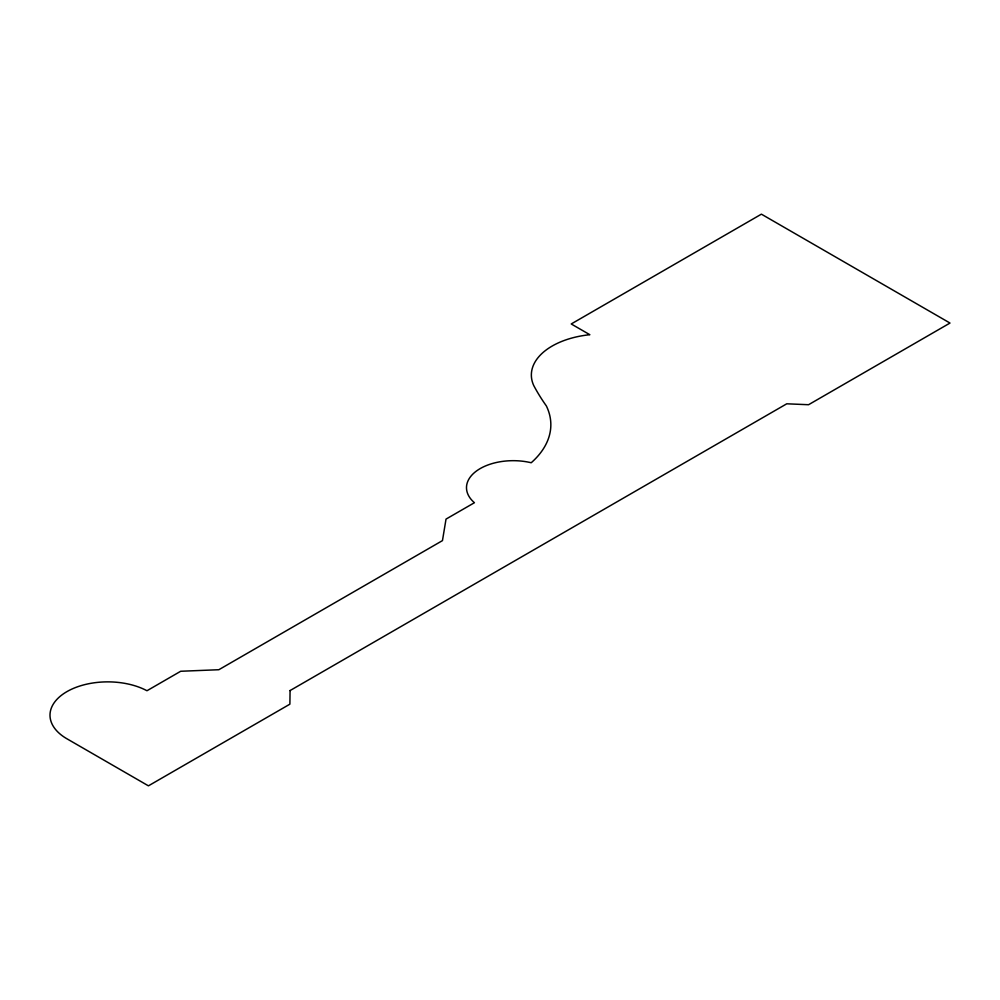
<?xml version="1.0" encoding="UTF-8"?>
<svg xmlns="http://www.w3.org/2000/svg" width="1000" height="1000" viewBox="0 0 1000 1000"><rect width="100%" height="100%" fill="white"/><g stroke="black" fill="none" stroke-linecap="round" stroke-linejoin="round"><path stroke-width="1.5" d="M290.075 690.562L289.887 704.175L148.425 785.837L66.225 738.375A57.75 33.338 0 0 1 66.475 691.888A57.75 33.338 0 0 1 146.975 690.738L180.7 671.263L218.837 669.725L442.463 540.612L446.025 519.1L474.425 502.713A46.75 26.988 0 0 1 477.1 470.55A46.75 26.988 0 0 1 531.213 462.75A120.312 69.463 0 0 0 546.337 405.9A407.925 235.512 0 0 1 533.763 385.588A70.912 40.938 0 0 1 589.837 334.712L571.225 323.963L761.4 214.163L950 323.05L808.55 404.725L786.762 403.8L290.075 690.562"/></g></svg>
